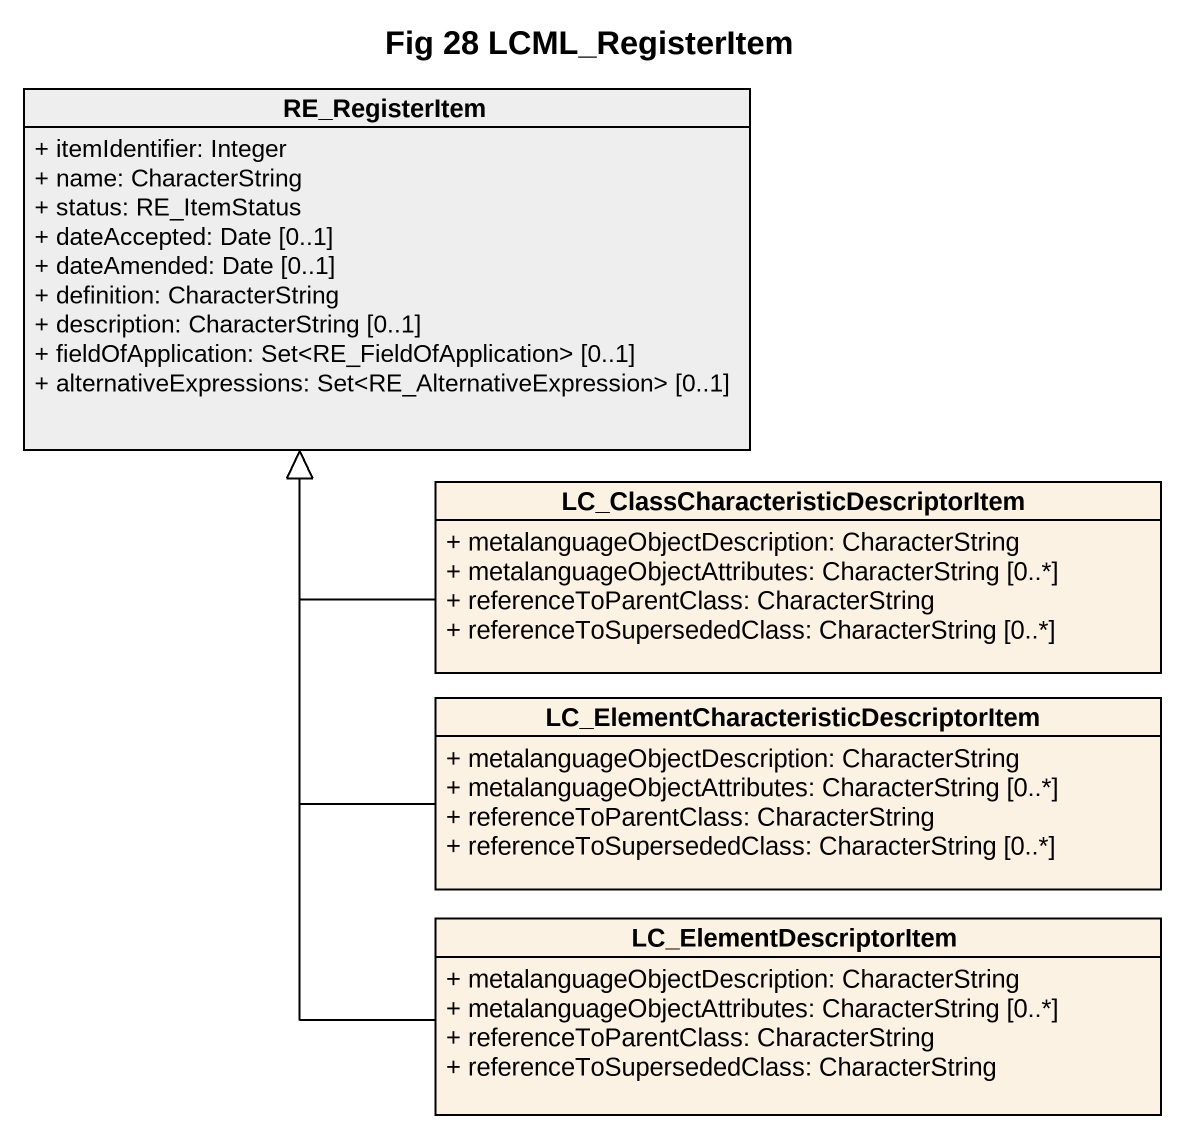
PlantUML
@startuml
title Fig 28 LCML_RegisterItem
hide circle
hide empty members
skinparam classAttributeIconSize 0
class RE_RegisterItem #EEEEEE {
  + itemIdentifier: Integer
  + name: CharacterString
  + status: RE_ItemStatus
  + dateAccepted: Date [0..1]
  + dateAmended: Date [0..1]
  + definition: CharacterString
  + description: CharacterString [0..1]
  + fieldOfApplication: Set<RE_FieldOfApplication> [0..1]
  + alternativeExpressions: Set<RE_AlternativeExpression> [0..1]
}
class "LC_ClassCharacteristicDescriptorItem" as LC_ClassCharacteristicDescri #FCF2E3 {
  + metalanguageObjectDescription: CharacterString
  + metalanguageObjectAttributes: CharacterString [0..*]
  + referenceToParentClass: CharacterString
  + referenceToSupersededClass: CharacterString [0..*]
}
class "LC_ElementCharacteristicDescriptorItem" as LC_ElementCharacteristicDesc #FCF2E3 {
  + metalanguageObjectDescription: CharacterString
  + metalanguageObjectAttributes: CharacterString [0..*]
  + referenceToParentClass: CharacterString
  + referenceToSupersededClass: CharacterString [0..*]
}
class LC_ElementDescriptorItem #FCF2E3 {
  + metalanguageObjectDescription: CharacterString
  + metalanguageObjectAttributes: CharacterString [0..*]
  + referenceToParentClass: CharacterString
  + referenceToSupersededClass: CharacterString
}
LC_ClassCharacteristicDescri -up-|> RE_RegisterItem
LC_ElementCharacteristicDesc -up-|> RE_RegisterItem
LC_ElementDescriptorItem -up-|> RE_RegisterItem
@enduml
